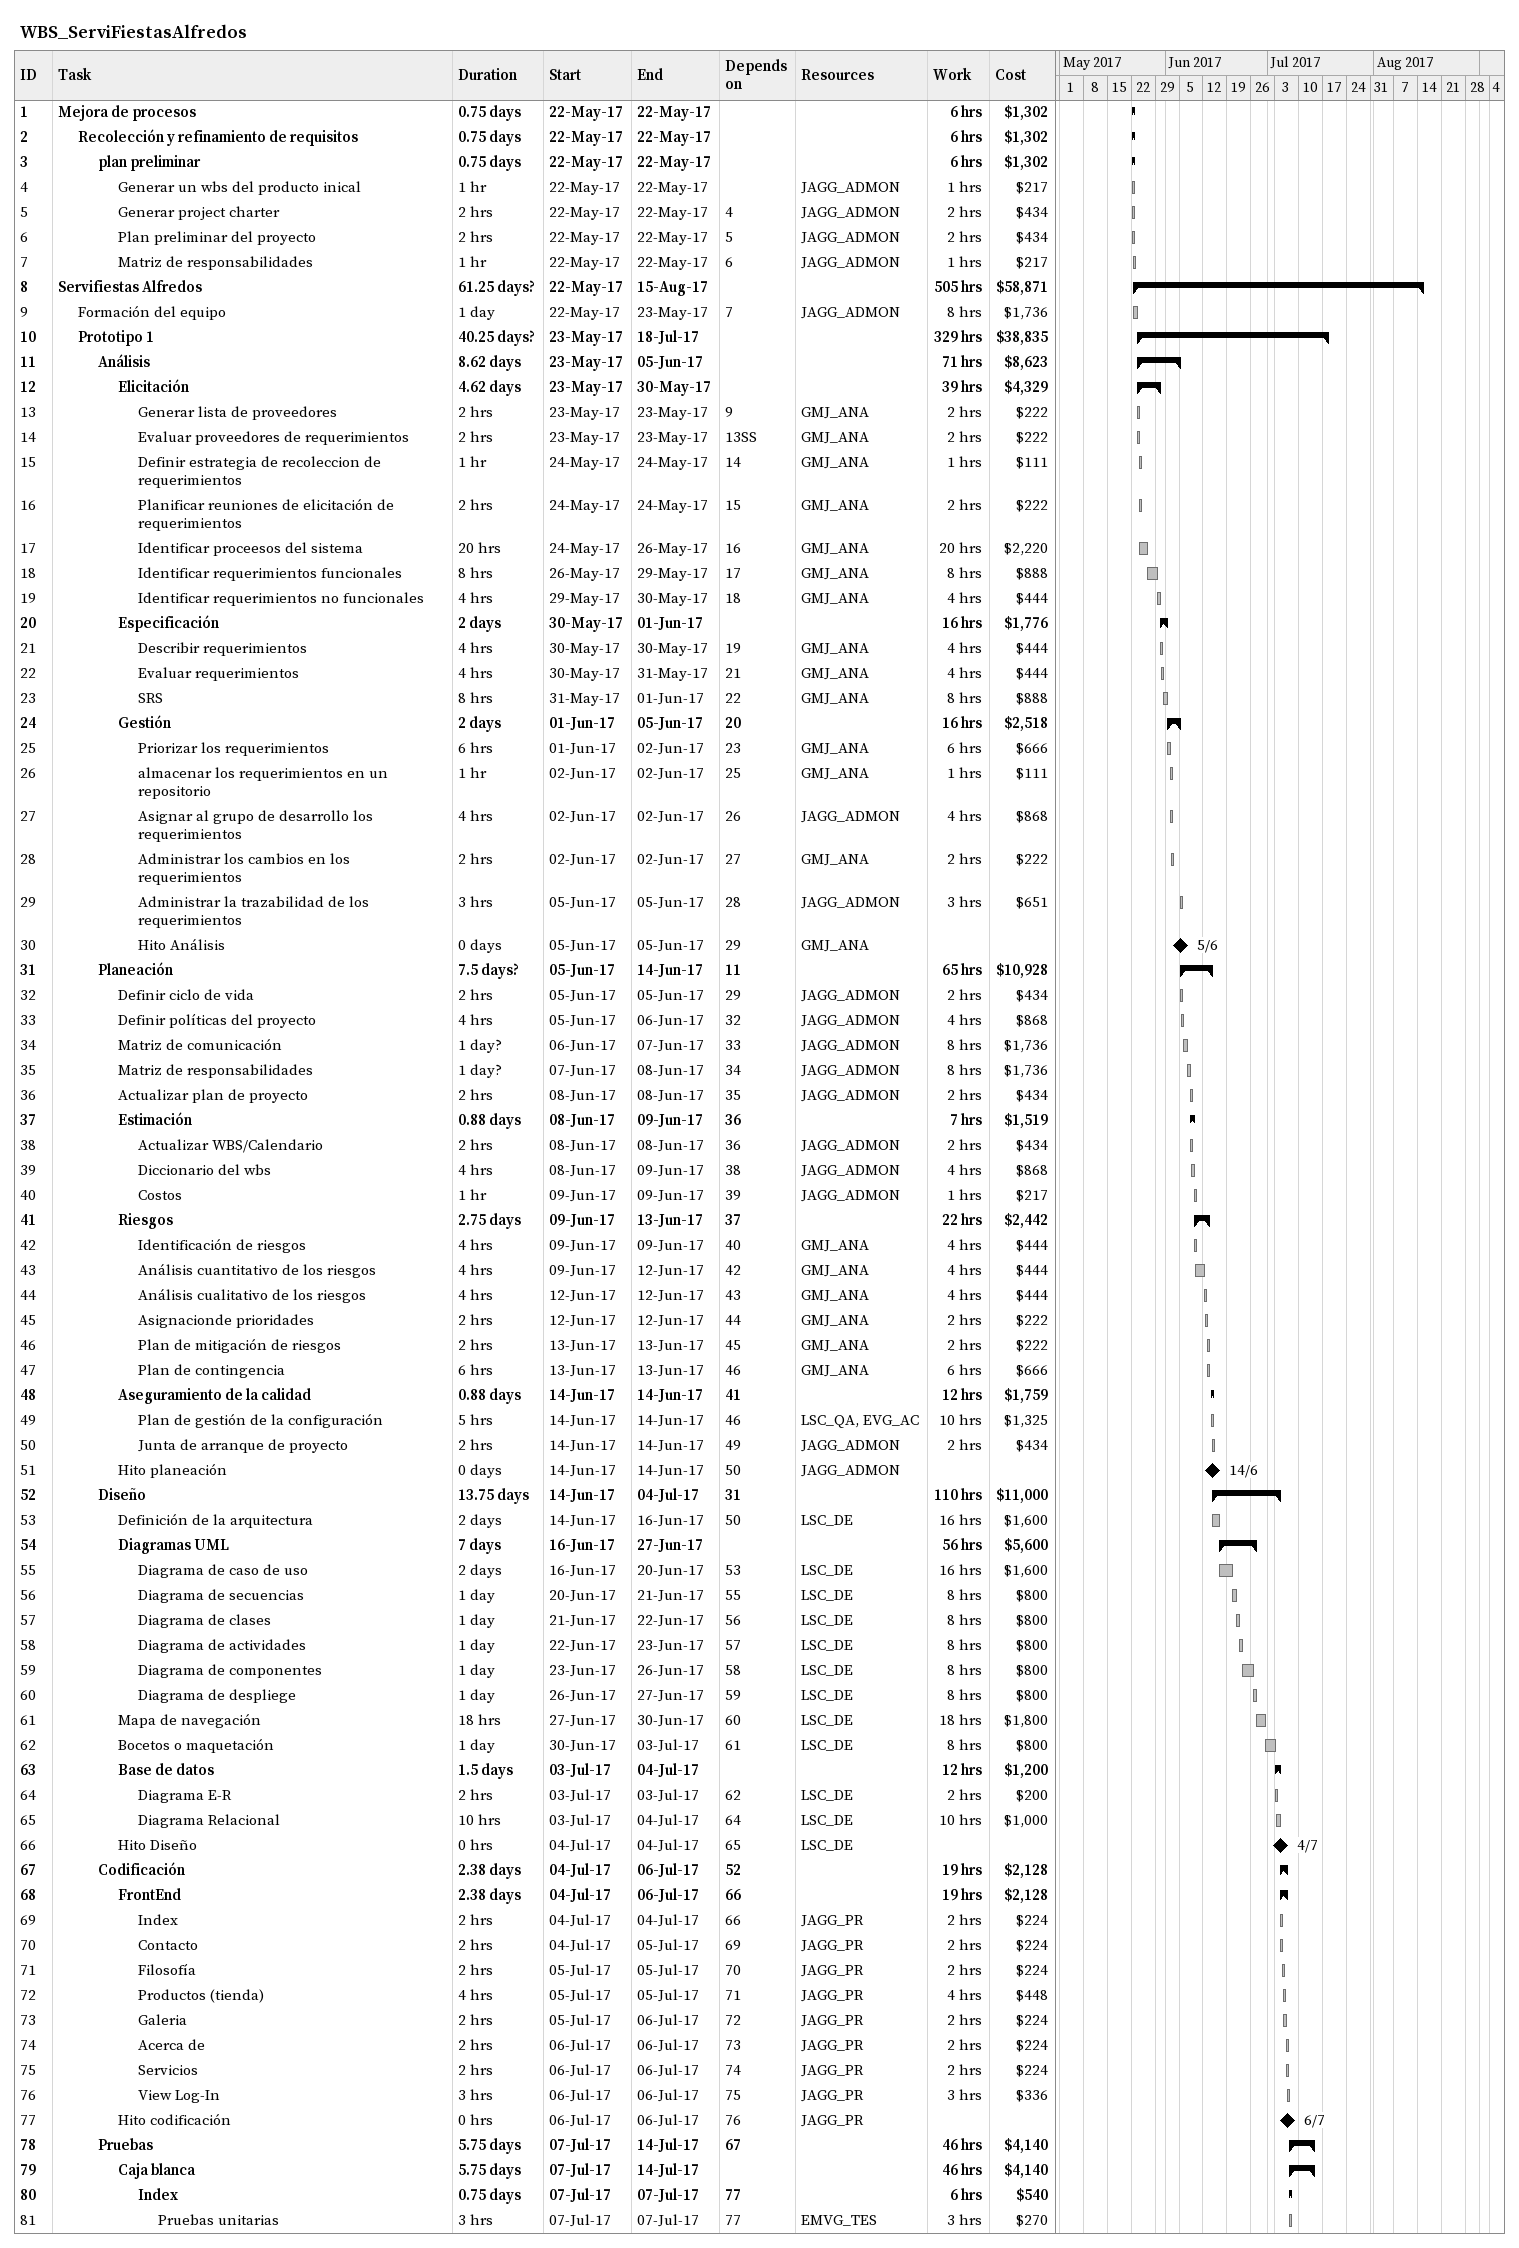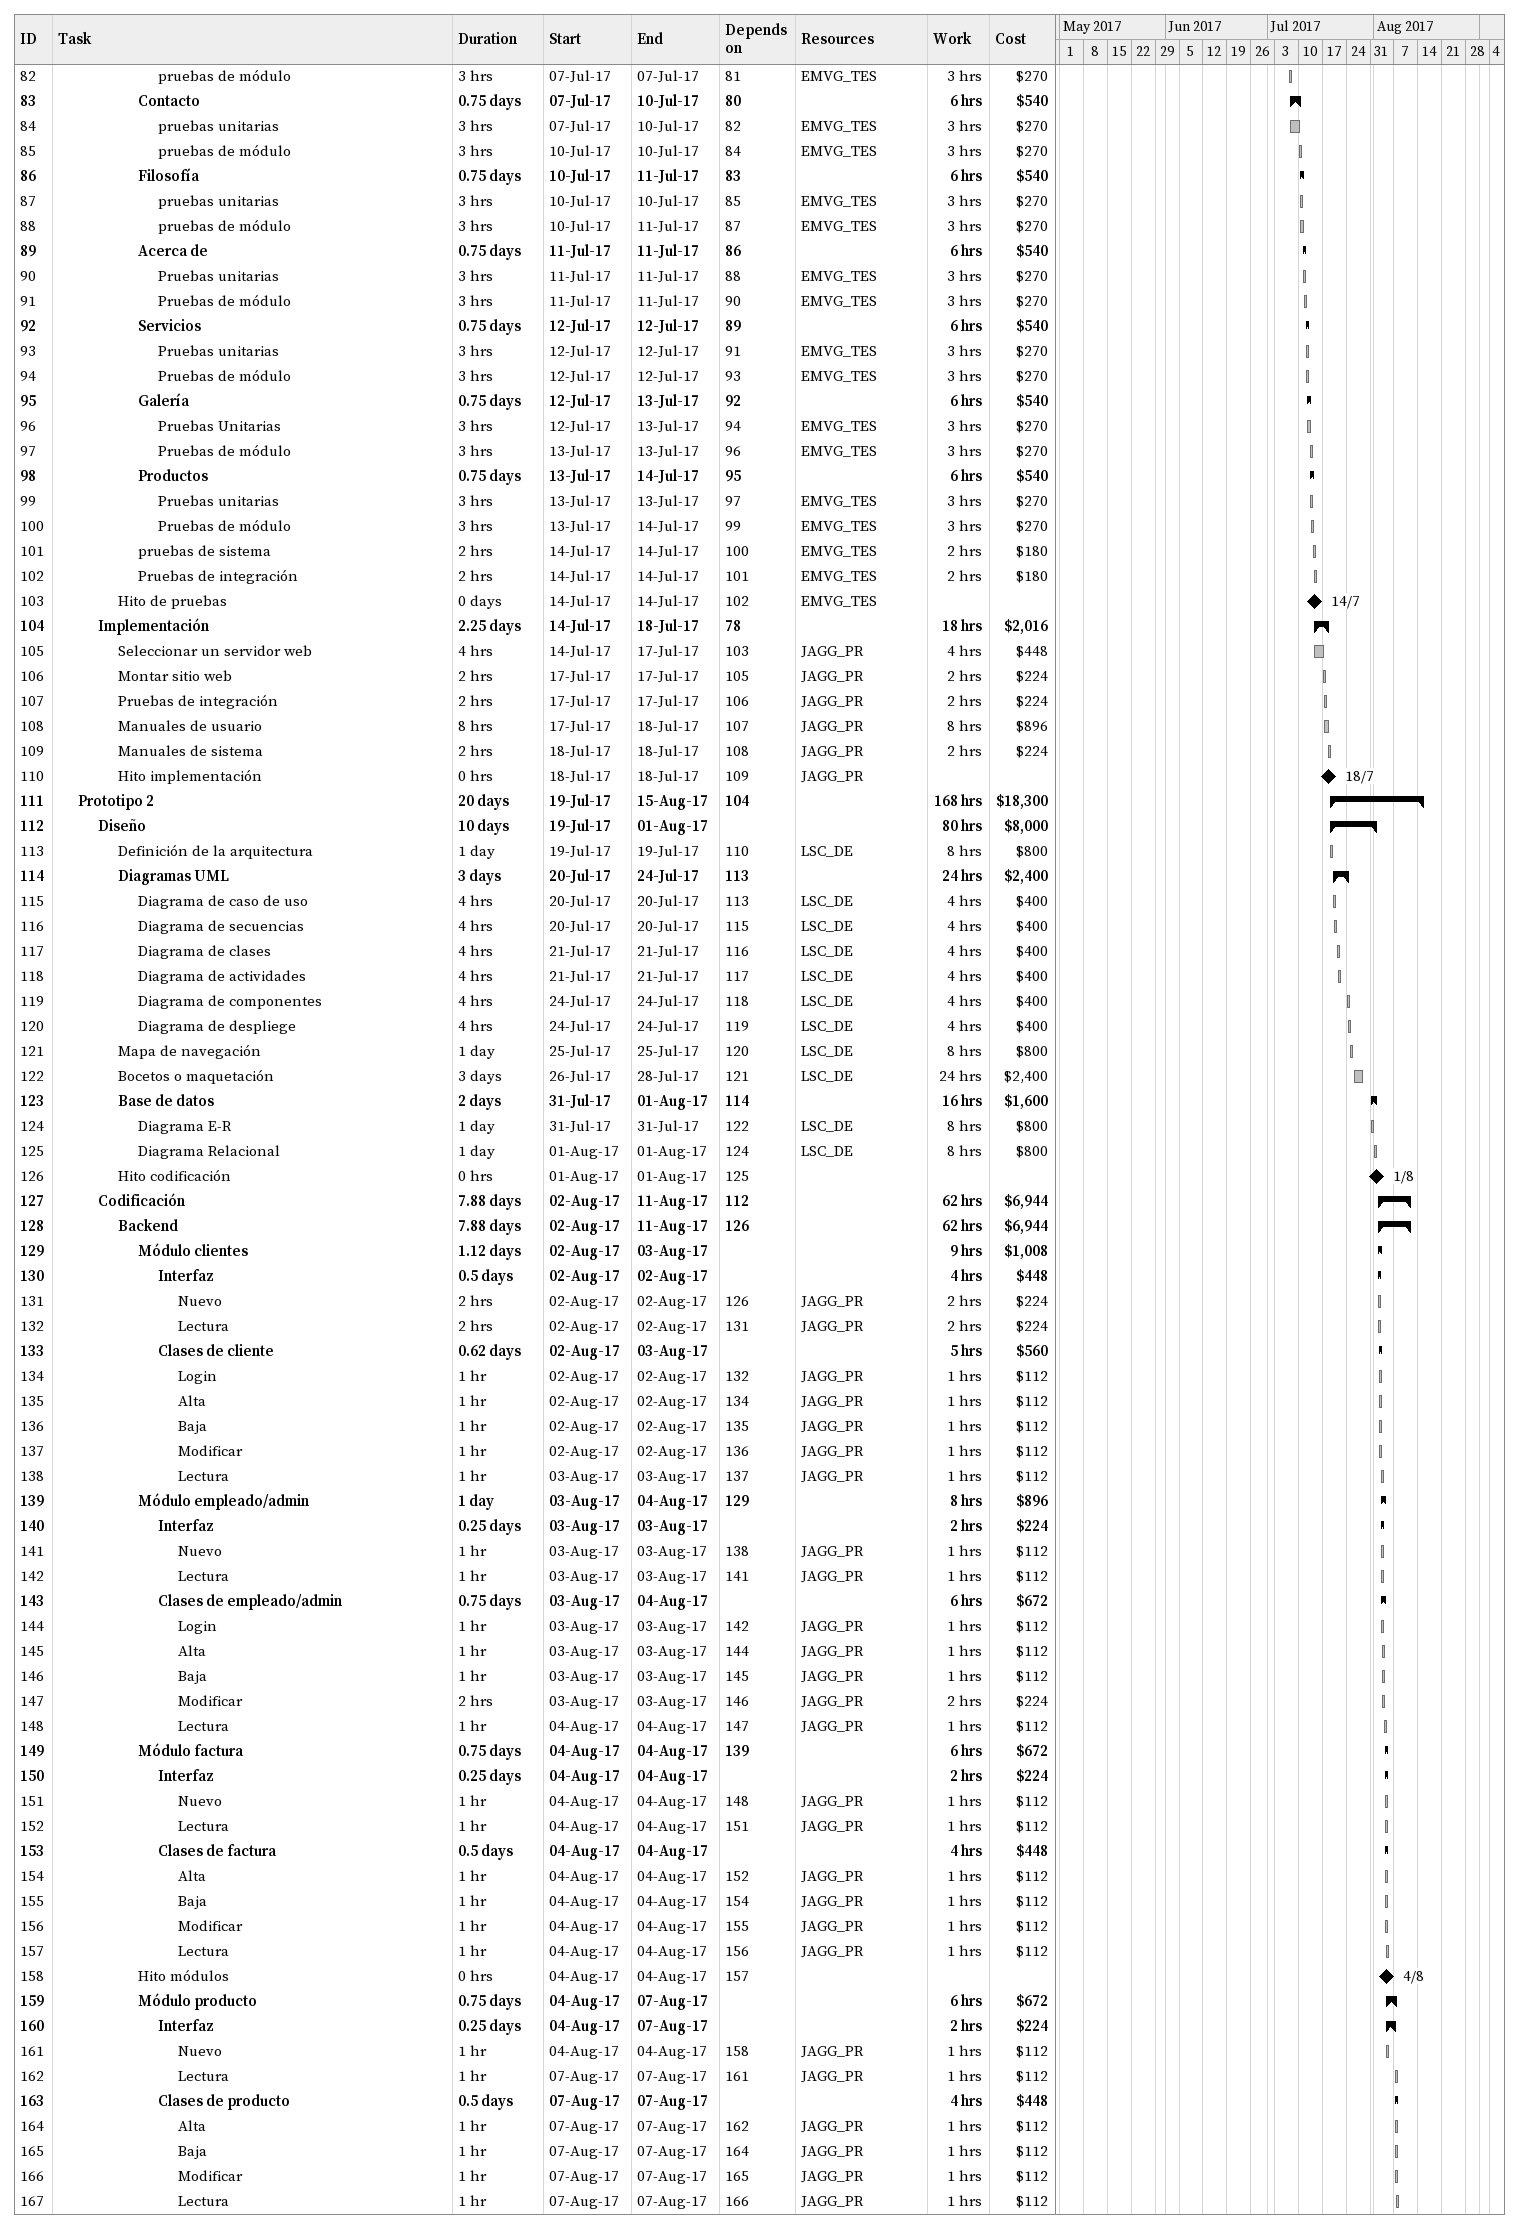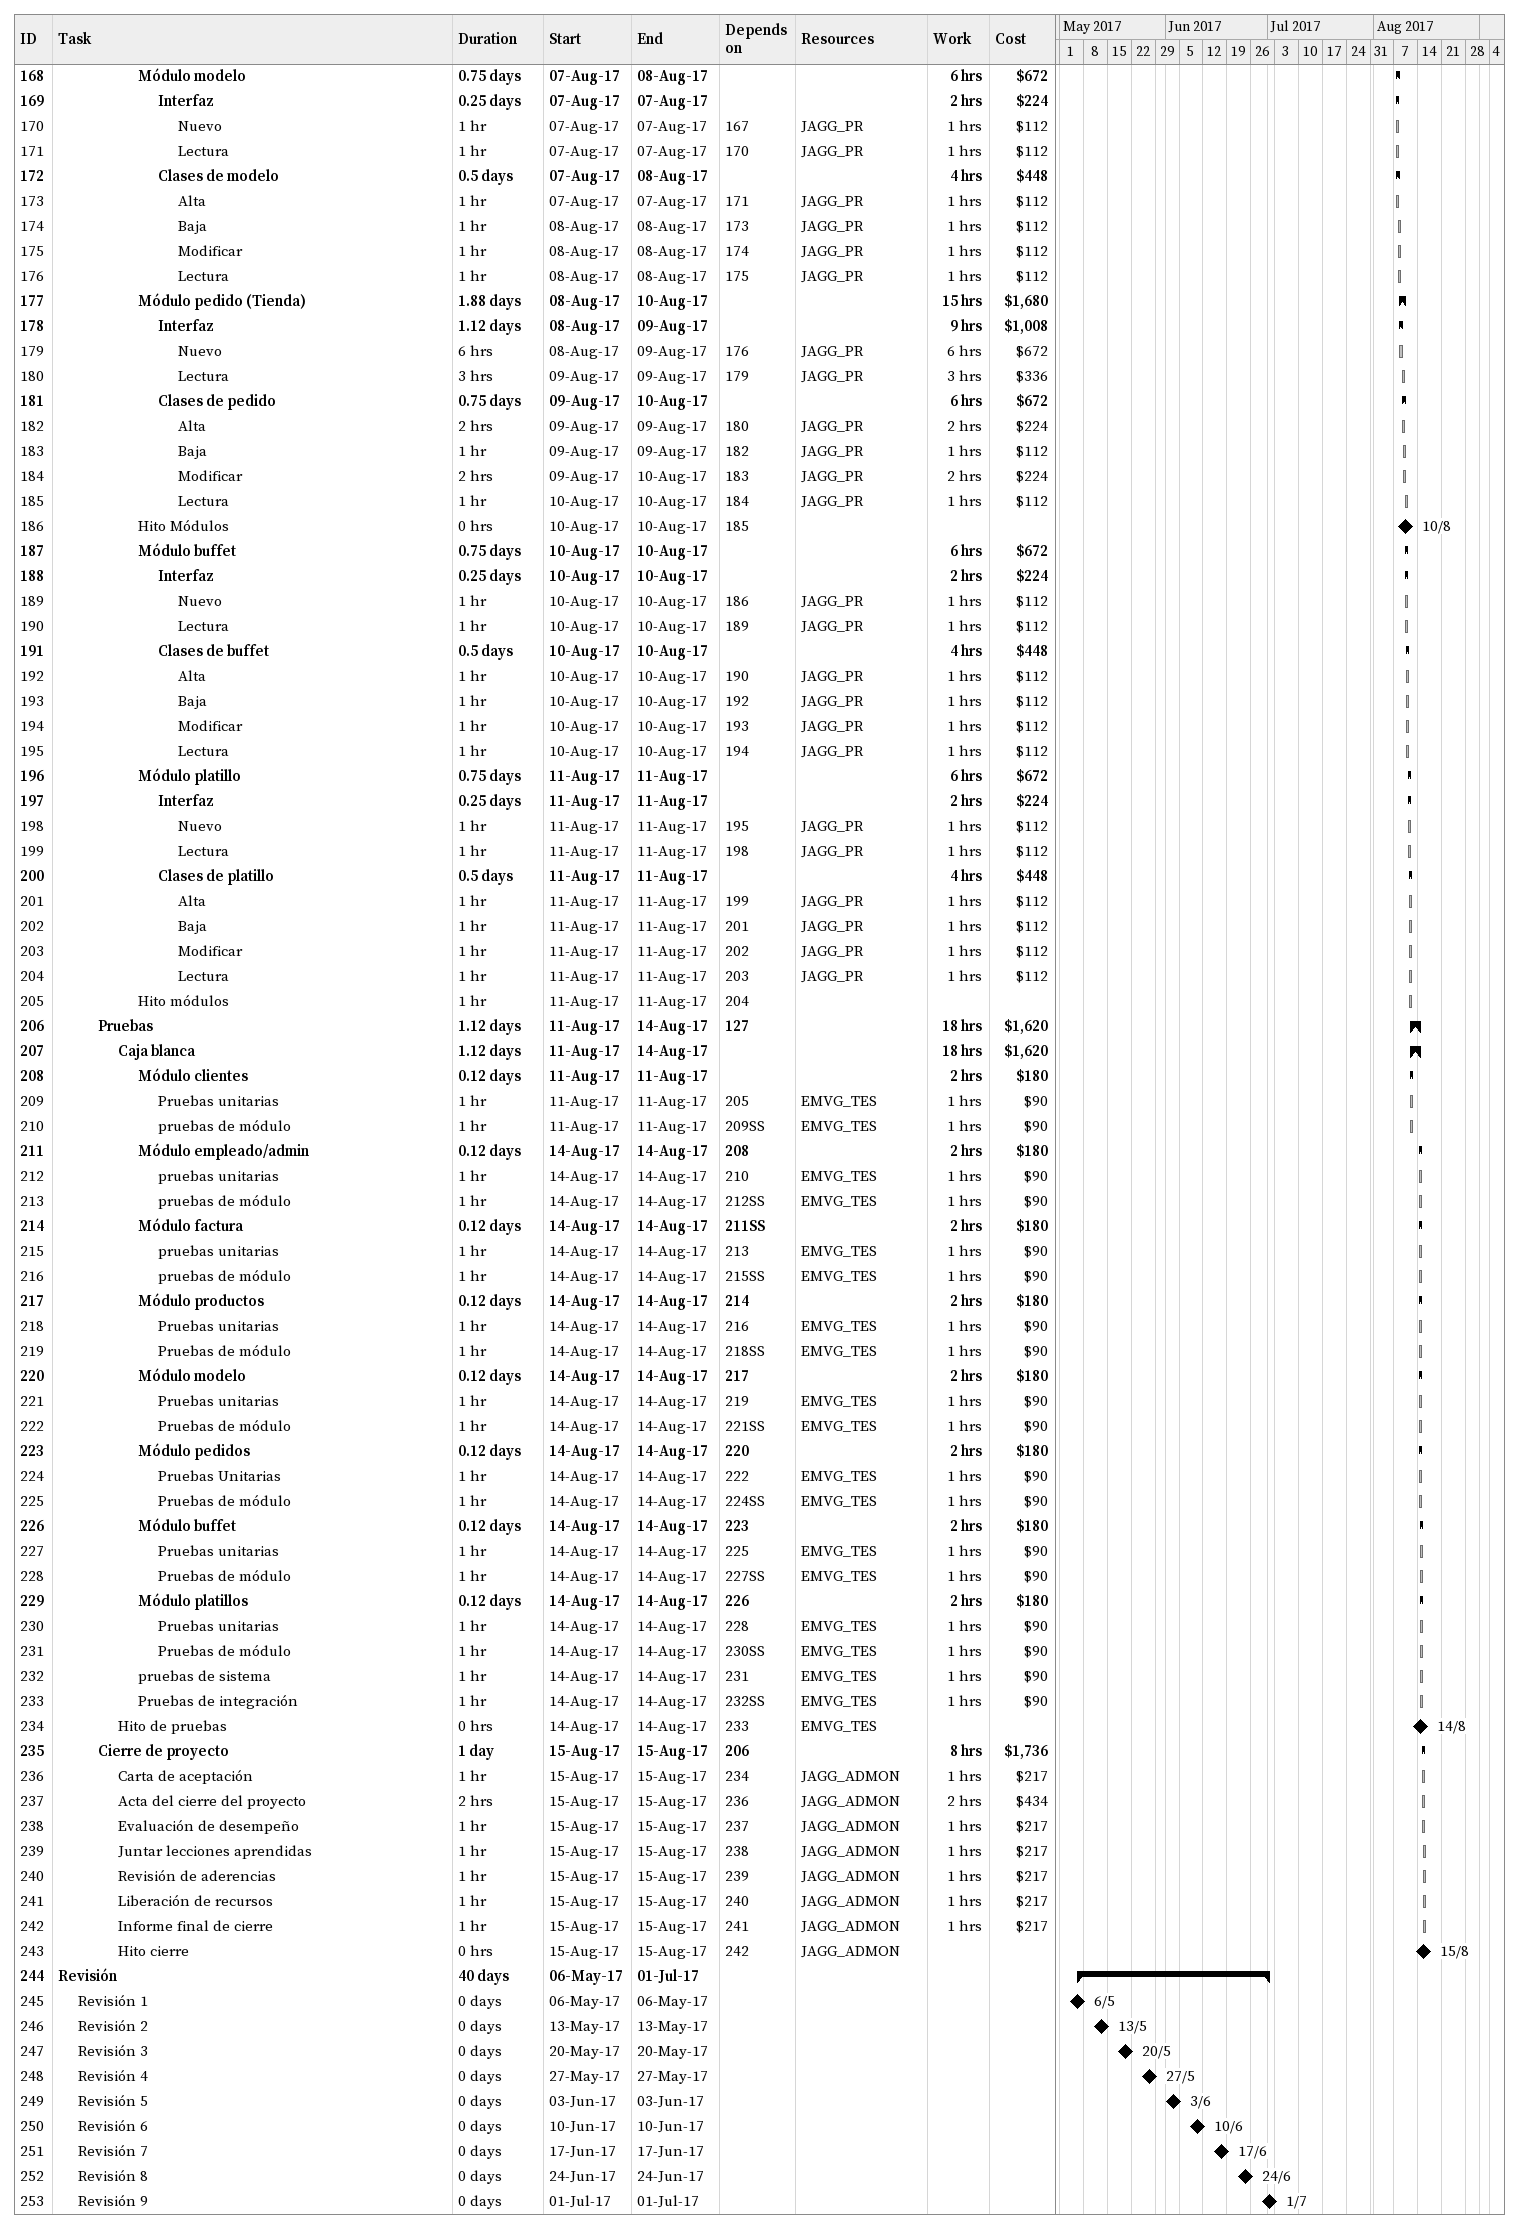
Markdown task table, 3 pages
WBS_ServiFiestasAlfredos

| ID | Level | Task | Duration | Start | Finish | Predecessors | Resources | Work (h) | Cost ($) |
|---|---|---|---|---|---|---|---|---|---|
| 1 | 1 | **Mejora de procesos** | 0.75d | 2017-05-22 | 2017-05-22 |  |  | 6 | 1302 |
| 2 | 2 | **Recolección y refinamiento de requisitos** | 0.75d | 2017-05-22 | 2017-05-22 |  |  | 6 | 1302 |
| 3 | 3 | **plan preliminar** | 0.75d | 2017-05-22 | 2017-05-22 |  |  | 6 | 1302 |
| 4 | 4 | Generar un wbs del producto inical | 1h | 2017-05-22 | 2017-05-22 |  | JAGG_ADMON | 1 | 217 |
| 5 | 4 | Generar project charter | 2h | 2017-05-22 | 2017-05-22 | 4 | JAGG_ADMON | 2 | 434 |
| 6 | 4 | Plan preliminar del proyecto | 2h | 2017-05-22 | 2017-05-22 | 5 | JAGG_ADMON | 2 | 434 |
| 7 | 4 | Matriz de responsabilidades | 1h | 2017-05-22 | 2017-05-22 | 6 | JAGG_ADMON | 1 | 217 |
| 8 | 1 | **Servifiestas Alfredos** | 61.25d? | 2017-05-22 | 2017-08-15 |  |  | 505 | 58871 |
| 9 | 2 | Formación del equipo | 1d | 2017-05-22 | 2017-05-23 | 7 | JAGG_ADMON | 8 | 1736 |
| 10 | 2 | **Prototipo 1** | 40.25d? | 2017-05-23 | 2017-07-18 |  |  | 329 | 38835 |
| 11 | 3 | **Análisis** | 8.62d | 2017-05-23 | 2017-06-05 |  |  | 71 | 8623 |
| 12 | 4 | **Elicitación** | 4.62d | 2017-05-23 | 2017-05-30 |  |  | 39 | 4329 |
| 13 | 5 | Generar lista de proveedores | 2h | 2017-05-23 | 2017-05-23 | 9 | GMJ_ANA | 2 | 222 |
| 14 | 5 | Evaluar proveedores de requerimientos | 2h | 2017-05-23 | 2017-05-23 | 13SS | GMJ_ANA | 2 | 222 |
| 15 | 5 | Definir estrategia de recoleccion de requerimientos | 1h | 2017-05-24 | 2017-05-24 | 14 | GMJ_ANA | 1 | 111 |
| 16 | 5 | Planificar reuniones de elicitación de requerimientos | 2h | 2017-05-24 | 2017-05-24 | 15 | GMJ_ANA | 2 | 222 |
| 17 | 5 | Identificar proceesos del sistema | 20h | 2017-05-24 | 2017-05-26 | 16 | GMJ_ANA | 20 | 2220 |
| 18 | 5 | Identificar requerimientos funcionales | 8h | 2017-05-26 | 2017-05-29 | 17 | GMJ_ANA | 8 | 888 |
| 19 | 5 | Identificar requerimientos no funcionales | 4h | 2017-05-29 | 2017-05-30 | 18 | GMJ_ANA | 4 | 444 |
| 20 | 4 | **Especificación** | 2d | 2017-05-30 | 2017-06-01 |  |  | 16 | 1776 |
| 21 | 5 | Describir requerimientos | 4h | 2017-05-30 | 2017-05-30 | 19 | GMJ_ANA | 4 | 444 |
| 22 | 5 | Evaluar requerimientos | 4h | 2017-05-30 | 2017-05-31 | 21 | GMJ_ANA | 4 | 444 |
| 23 | 5 | SRS | 8h | 2017-05-31 | 2017-06-01 | 22 | GMJ_ANA | 8 | 888 |
| 24 | 4 | **Gestión** | 2d | 2017-06-01 | 2017-06-05 | 20 |  | 16 | 2518 |
| 25 | 5 | Priorizar los requerimientos | 6h | 2017-06-01 | 2017-06-02 | 23 | GMJ_ANA | 6 | 666 |
| 26 | 5 | almacenar los requerimientos en un repositorio | 1h | 2017-06-02 | 2017-06-02 | 25 | GMJ_ANA | 1 | 111 |
| 27 | 5 | Asignar al grupo de desarrollo los requerimientos | 4h | 2017-06-02 | 2017-06-02 | 26 | JAGG_ADMON | 4 | 868 |
| 28 | 5 | Administrar los cambios en los requerimientos | 2h | 2017-06-02 | 2017-06-02 | 27 | GMJ_ANA | 2 | 222 |
| 29 | 5 | Administrar la trazabilidad de los requerimientos | 3h | 2017-06-05 | 2017-06-05 | 28 | JAGG_ADMON | 3 | 651 |
| 30 | 5 | Hito Análisis | 0d | 2017-06-05 | 2017-06-05 | 29 | GMJ_ANA |  |  |
| 31 | 3 | **Planeación** | 7.5d? | 2017-06-05 | 2017-06-14 | 11 |  | 65 | 10928 |
| 32 | 4 | Definir ciclo de vida | 2h | 2017-06-05 | 2017-06-05 | 29 | JAGG_ADMON | 2 | 434 |
| 33 | 4 | Definir políticas del proyecto | 4h | 2017-06-05 | 2017-06-06 | 32 | JAGG_ADMON | 4 | 868 |
| 34 | 4 | Matriz de comunicación | 1d? | 2017-06-06 | 2017-06-07 | 33 | JAGG_ADMON | 8 | 1736 |
| 35 | 4 | Matriz de responsabilidades | 1d? | 2017-06-07 | 2017-06-08 | 34 | JAGG_ADMON | 8 | 1736 |
| 36 | 4 | Actualizar plan de proyecto | 2h | 2017-06-08 | 2017-06-08 | 35 | JAGG_ADMON | 2 | 434 |
| 37 | 4 | **Estimación** | 0.88d | 2017-06-08 | 2017-06-09 | 36 |  | 7 | 1519 |
| 38 | 5 | Actualizar WBS/Calendario | 2h | 2017-06-08 | 2017-06-08 | 36 | JAGG_ADMON | 2 | 434 |
| 39 | 5 | Diccionario del wbs | 4h | 2017-06-08 | 2017-06-09 | 38 | JAGG_ADMON | 4 | 868 |
| 40 | 5 | Costos | 1h | 2017-06-09 | 2017-06-09 | 39 | JAGG_ADMON | 1 | 217 |
| 41 | 4 | **Riesgos** | 2.75d | 2017-06-09 | 2017-06-13 | 37 |  | 22 | 2442 |
| 42 | 5 | Identificación de riesgos | 4h | 2017-06-09 | 2017-06-09 | 40 | GMJ_ANA | 4 | 444 |
| 43 | 5 | Análisis cuantitativo de los riesgos | 4h | 2017-06-09 | 2017-06-12 | 42 | GMJ_ANA | 4 | 444 |
| 44 | 5 | Análisis cualitativo de los riesgos | 4h | 2017-06-12 | 2017-06-12 | 43 | GMJ_ANA | 4 | 444 |
| 45 | 5 | Asignacionde prioridades | 2h | 2017-06-12 | 2017-06-12 | 44 | GMJ_ANA | 2 | 222 |
| 46 | 5 | Plan de mitigación de riesgos | 2h | 2017-06-13 | 2017-06-13 | 45 | GMJ_ANA | 2 | 222 |
| 47 | 5 | Plan de contingencia | 6h | 2017-06-13 | 2017-06-13 | 46 | GMJ_ANA | 6 | 666 |
| 48 | 4 | **Aseguramiento de la calidad** | 0.88d | 2017-06-14 | 2017-06-14 | 41 |  | 12 | 1759 |
| 49 | 5 | Plan de gestión de la configuración | 5h | 2017-06-14 | 2017-06-14 | 46 | LSC_QA, EVG_AC | 10 | 1325 |
| 50 | 5 | Junta de arranque de proyecto | 2h | 2017-06-14 | 2017-06-14 | 49 | JAGG_ADMON | 2 | 434 |
| 51 | 4 | Hito planeación | 0d | 2017-06-14 | 2017-06-14 | 50 | JAGG_ADMON |  |  |
| 52 | 3 | **Diseño** | 13.75d | 2017-06-14 | 2017-07-04 | 31 |  | 110 | 11000 |
| 53 | 4 | Definición de la arquitectura | 2d | 2017-06-14 | 2017-06-16 | 50 | LSC_DE | 16 | 1600 |
| 54 | 4 | **Diagramas UML** | 7d | 2017-06-16 | 2017-06-27 |  |  | 56 | 5600 |
| 55 | 5 | Diagrama de caso de uso | 2d | 2017-06-16 | 2017-06-20 | 53 | LSC_DE | 16 | 1600 |
| 56 | 5 | Diagrama de secuencias | 1d | 2017-06-20 | 2017-06-21 | 55 | LSC_DE | 8 | 800 |
| 57 | 5 | Diagrama de clases | 1d | 2017-06-21 | 2017-06-22 | 56 | LSC_DE | 8 | 800 |
| 58 | 5 | Diagrama de actividades | 1d | 2017-06-22 | 2017-06-23 | 57 | LSC_DE | 8 | 800 |
| 59 | 5 | Diagrama de componentes | 1d | 2017-06-23 | 2017-06-26 | 58 | LSC_DE | 8 | 800 |
| 60 | 5 | Diagrama de despliege | 1d | 2017-06-26 | 2017-06-27 | 59 | LSC_DE | 8 | 800 |
| 61 | 4 | Mapa de navegación | 18h | 2017-06-27 | 2017-06-30 | 60 | LSC_DE | 18 | 1800 |
| 62 | 4 | Bocetos o maquetación | 1d | 2017-06-30 | 2017-07-03 | 61 | LSC_DE | 8 | 800 |
| 63 | 4 | **Base de datos** | 1.5d | 2017-07-03 | 2017-07-04 |  |  | 12 | 1200 |
| 64 | 5 | Diagrama E-R | 2h | 2017-07-03 | 2017-07-03 | 62 | LSC_DE | 2 | 200 |
| 65 | 5 | Diagrama Relacional | 10h | 2017-07-03 | 2017-07-04 | 64 | LSC_DE | 10 | 1000 |
| 66 | 4 | Hito Diseño | 0h | 2017-07-04 | 2017-07-04 | 65 | LSC_DE |  |  |
| 67 | 3 | **Codificación** | 2.38d | 2017-07-04 | 2017-07-06 | 52 |  | 19 | 2128 |
| 68 | 4 | **FrontEnd** | 2.38d | 2017-07-04 | 2017-07-06 | 66 |  | 19 | 2128 |
| 69 | 5 | Index | 2h | 2017-07-04 | 2017-07-04 | 66 | JAGG_PR | 2 | 224 |
| 70 | 5 | Contacto | 2h | 2017-07-04 | 2017-07-05 | 69 | JAGG_PR | 2 | 224 |
| 71 | 5 | Filosofía | 2h | 2017-07-05 | 2017-07-05 | 70 | JAGG_PR | 2 | 224 |
| 72 | 5 | Productos (tienda) | 4h | 2017-07-05 | 2017-07-05 | 71 | JAGG_PR | 4 | 448 |
| 73 | 5 | Galeria | 2h | 2017-07-05 | 2017-07-06 | 72 | JAGG_PR | 2 | 224 |
| 74 | 5 | Acerca de | 2h | 2017-07-06 | 2017-07-06 | 73 | JAGG_PR | 2 | 224 |
| 75 | 5 | Servicios | 2h | 2017-07-06 | 2017-07-06 | 74 | JAGG_PR | 2 | 224 |
| 76 | 5 | View Log-In | 3h | 2017-07-06 | 2017-07-06 | 75 | JAGG_PR | 3 | 336 |
| 77 | 4 | Hito codificación | 0h | 2017-07-06 | 2017-07-06 | 76 | JAGG_PR |  |  |
| 78 | 3 | **Pruebas** | 5.75d | 2017-07-07 | 2017-07-14 | 67 |  | 46 | 4140 |
| 79 | 4 | **Caja blanca** | 5.75d | 2017-07-07 | 2017-07-14 |  |  | 46 | 4140 |
| 80 | 5 | **Index** | 0.75d | 2017-07-07 | 2017-07-07 | 77 |  | 6 | 540 |
| 81 | 6 | Pruebas unitarias | 3h | 2017-07-07 | 2017-07-07 | 77 | EMVG_TES | 3 | 270 |
| 82 | 6 | pruebas de módulo | 3h | 2017-07-07 | 2017-07-07 | 81 | EMVG_TES | 3 | 270 |
| 83 | 5 | **Contacto** | 0.75d | 2017-07-07 | 2017-07-10 | 80 |  | 6 | 540 |
| 84 | 6 | pruebas unitarias | 3h | 2017-07-07 | 2017-07-10 | 82 | EMVG_TES | 3 | 270 |
| 85 | 6 | pruebas de módulo | 3h | 2017-07-10 | 2017-07-10 | 84 | EMVG_TES | 3 | 270 |
| 86 | 5 | **Filosofía** | 0.75d | 2017-07-10 | 2017-07-11 | 83 |  | 6 | 540 |
| 87 | 6 | pruebas unitarias | 3h | 2017-07-10 | 2017-07-10 | 85 | EMVG_TES | 3 | 270 |
| 88 | 6 | pruebas de módulo | 3h | 2017-07-10 | 2017-07-11 | 87 | EMVG_TES | 3 | 270 |
| 89 | 5 | **Acerca de** | 0.75d | 2017-07-11 | 2017-07-11 | 86 |  | 6 | 540 |
| 90 | 6 | Pruebas unitarias | 3h | 2017-07-11 | 2017-07-11 | 88 | EMVG_TES | 3 | 270 |
| 91 | 6 | Pruebas de módulo | 3h | 2017-07-11 | 2017-07-11 | 90 | EMVG_TES | 3 | 270 |
| 92 | 5 | **Servicios** | 0.75d | 2017-07-12 | 2017-07-12 | 89 |  | 6 | 540 |
| 93 | 6 | Pruebas unitarias | 3h | 2017-07-12 | 2017-07-12 | 91 | EMVG_TES | 3 | 270 |
| 94 | 6 | Pruebas de módulo | 3h | 2017-07-12 | 2017-07-12 | 93 | EMVG_TES | 3 | 270 |
| 95 | 5 | **Galería** | 0.75d | 2017-07-12 | 2017-07-13 | 92 |  | 6 | 540 |
| 96 | 6 | Pruebas Unitarias | 3h | 2017-07-12 | 2017-07-13 | 94 | EMVG_TES | 3 | 270 |
| 97 | 6 | Pruebas de módulo | 3h | 2017-07-13 | 2017-07-13 | 96 | EMVG_TES | 3 | 270 |
| 98 | 5 | **Productos** | 0.75d | 2017-07-13 | 2017-07-14 | 95 |  | 6 | 540 |
| 99 | 6 | Pruebas unitarias | 3h | 2017-07-13 | 2017-07-13 | 97 | EMVG_TES | 3 | 270 |
| 100 | 6 | Pruebas de módulo | 3h | 2017-07-13 | 2017-07-14 | 99 | EMVG_TES | 3 | 270 |
| 101 | 5 | pruebas de sistema | 2h | 2017-07-14 | 2017-07-14 | 100 | EMVG_TES | 2 | 180 |
| 102 | 5 | Pruebas de integración | 2h | 2017-07-14 | 2017-07-14 | 101 | EMVG_TES | 2 | 180 |
| 103 | 4 | Hito de pruebas | 0d | 2017-07-14 | 2017-07-14 | 102 | EMVG_TES |  |  |
| 104 | 3 | **Implementación** | 2.25d | 2017-07-14 | 2017-07-18 | 78 |  | 18 | 2016 |
| 105 | 4 | Seleccionar un servidor web | 4h | 2017-07-14 | 2017-07-17 | 103 | JAGG_PR | 4 | 448 |
| 106 | 4 | Montar sitio web | 2h | 2017-07-17 | 2017-07-17 | 105 | JAGG_PR | 2 | 224 |
| 107 | 4 | Pruebas de integración | 2h | 2017-07-17 | 2017-07-17 | 106 | JAGG_PR | 2 | 224 |
| 108 | 4 | Manuales de usuario | 8h | 2017-07-17 | 2017-07-18 | 107 | JAGG_PR | 8 | 896 |
| 109 | 4 | Manuales de sistema | 2h | 2017-07-18 | 2017-07-18 | 108 | JAGG_PR | 2 | 224 |
| 110 | 4 | Hito implementación | 0h | 2017-07-18 | 2017-07-18 | 109 | JAGG_PR |  |  |
| 111 | 2 | **Prototipo 2** | 20d | 2017-07-19 | 2017-08-15 | 104 |  | 168 | 18300 |
| 112 | 3 | **Diseño** | 10d | 2017-07-19 | 2017-08-01 |  |  | 80 | 8000 |
| 113 | 4 | Definición de la arquitectura | 1d | 2017-07-19 | 2017-07-19 | 110 | LSC_DE | 8 | 800 |
| 114 | 4 | **Diagramas UML** | 3d | 2017-07-20 | 2017-07-24 | 113 |  | 24 | 2400 |
| 115 | 5 | Diagrama de caso de uso | 4h | 2017-07-20 | 2017-07-20 | 113 | LSC_DE | 4 | 400 |
| 116 | 5 | Diagrama de secuencias | 4h | 2017-07-20 | 2017-07-20 | 115 | LSC_DE | 4 | 400 |
| 117 | 5 | Diagrama de clases | 4h | 2017-07-21 | 2017-07-21 | 116 | LSC_DE | 4 | 400 |
| 118 | 5 | Diagrama de actividades | 4h | 2017-07-21 | 2017-07-21 | 117 | LSC_DE | 4 | 400 |
| 119 | 5 | Diagrama de componentes | 4h | 2017-07-24 | 2017-07-24 | 118 | LSC_DE | 4 | 400 |
| 120 | 5 | Diagrama de despliege | 4h | 2017-07-24 | 2017-07-24 | 119 | LSC_DE | 4 | 400 |
| 121 | 4 | Mapa de navegación | 1d | 2017-07-25 | 2017-07-25 | 120 | LSC_DE | 8 | 800 |
| 122 | 4 | Bocetos o maquetación | 3d | 2017-07-26 | 2017-07-28 | 121 | LSC_DE | 24 | 2400 |
| 123 | 4 | **Base de datos** | 2d | 2017-07-31 | 2017-08-01 | 114 |  | 16 | 1600 |
| 124 | 5 | Diagrama E-R | 1d | 2017-07-31 | 2017-07-31 | 122 | LSC_DE | 8 | 800 |
| 125 | 5 | Diagrama Relacional | 1d | 2017-08-01 | 2017-08-01 | 124 | LSC_DE | 8 | 800 |
| 126 | 4 | Hito codificación | 0h | 2017-08-01 | 2017-08-01 | 125 |  |  |  |
| 127 | 3 | **Codificación** | 7.88d | 2017-08-02 | 2017-08-11 | 112 |  | 62 | 6944 |
| 128 | 4 | **Backend** | 7.88d | 2017-08-02 | 2017-08-11 | 126 |  | 62 | 6944 |
| 129 | 5 | **Módulo clientes** | 1.12d | 2017-08-02 | 2017-08-03 |  |  | 9 | 1008 |
| 130 | 6 | **Interfaz** | 0.5d | 2017-08-02 | 2017-08-02 |  |  | 4 | 448 |
| 131 | 7 | Nuevo | 2h | 2017-08-02 | 2017-08-02 | 126 | JAGG_PR | 2 | 224 |
| 132 | 7 | Lectura | 2h | 2017-08-02 | 2017-08-02 | 131 | JAGG_PR | 2 | 224 |
| 133 | 6 | **Clases de cliente** | 0.62d | 2017-08-02 | 2017-08-03 |  |  | 5 | 560 |
| 134 | 7 | Login | 1h | 2017-08-02 | 2017-08-02 | 132 | JAGG_PR | 1 | 112 |
| 135 | 7 | Alta | 1h | 2017-08-02 | 2017-08-02 | 134 | JAGG_PR | 1 | 112 |
| 136 | 7 | Baja | 1h | 2017-08-02 | 2017-08-02 | 135 | JAGG_PR | 1 | 112 |
| 137 | 7 | Modificar | 1h | 2017-08-02 | 2017-08-02 | 136 | JAGG_PR | 1 | 112 |
| 138 | 7 | Lectura | 1h | 2017-08-03 | 2017-08-03 | 137 | JAGG_PR | 1 | 112 |
| 139 | 5 | **Módulo empleado/admin** | 1d | 2017-08-03 | 2017-08-04 | 129 |  | 8 | 896 |
| 140 | 6 | **Interfaz** | 0.25d | 2017-08-03 | 2017-08-03 |  |  | 2 | 224 |
| 141 | 7 | Nuevo | 1h | 2017-08-03 | 2017-08-03 | 138 | JAGG_PR | 1 | 112 |
| 142 | 7 | Lectura | 1h | 2017-08-03 | 2017-08-03 | 141 | JAGG_PR | 1 | 112 |
| 143 | 6 | **Clases de empleado/admin** | 0.75d | 2017-08-03 | 2017-08-04 |  |  | 6 | 672 |
| 144 | 7 | Login | 1h | 2017-08-03 | 2017-08-03 | 142 | JAGG_PR | 1 | 112 |
| 145 | 7 | Alta | 1h | 2017-08-03 | 2017-08-03 | 144 | JAGG_PR | 1 | 112 |
| 146 | 7 | Baja | 1h | 2017-08-03 | 2017-08-03 | 145 | JAGG_PR | 1 | 112 |
| 147 | 7 | Modificar | 2h | 2017-08-03 | 2017-08-03 | 146 | JAGG_PR | 2 | 224 |
| 148 | 7 | Lectura | 1h | 2017-08-04 | 2017-08-04 | 147 | JAGG_PR | 1 | 112 |
| 149 | 5 | **Módulo factura** | 0.75d | 2017-08-04 | 2017-08-04 | 139 |  | 6 | 672 |
| 150 | 6 | **Interfaz** | 0.25d | 2017-08-04 | 2017-08-04 |  |  | 2 | 224 |
| 151 | 7 | Nuevo | 1h | 2017-08-04 | 2017-08-04 | 148 | JAGG_PR | 1 | 112 |
| 152 | 7 | Lectura | 1h | 2017-08-04 | 2017-08-04 | 151 | JAGG_PR | 1 | 112 |
| 153 | 6 | **Clases de factura** | 0.5d | 2017-08-04 | 2017-08-04 |  |  | 4 | 448 |
| 154 | 7 | Alta | 1h | 2017-08-04 | 2017-08-04 | 152 | JAGG_PR | 1 | 112 |
| 155 | 7 | Baja | 1h | 2017-08-04 | 2017-08-04 | 154 | JAGG_PR | 1 | 112 |
| 156 | 7 | Modificar | 1h | 2017-08-04 | 2017-08-04 | 155 | JAGG_PR | 1 | 112 |
| 157 | 7 | Lectura | 1h | 2017-08-04 | 2017-08-04 | 156 | JAGG_PR | 1 | 112 |
| 158 | 5 | Hito módulos | 0h | 2017-08-04 | 2017-08-04 | 157 |  |  |  |
| 159 | 5 | **Módulo producto** | 0.75d | 2017-08-04 | 2017-08-07 |  |  | 6 | 672 |
| 160 | 6 | **Interfaz** | 0.25d | 2017-08-04 | 2017-08-07 |  |  | 2 | 224 |
| 161 | 7 | Nuevo | 1h | 2017-08-04 | 2017-08-04 | 158 | JAGG_PR | 1 | 112 |
| 162 | 7 | Lectura | 1h | 2017-08-07 | 2017-08-07 | 161 | JAGG_PR | 1 | 112 |
| 163 | 6 | **Clases de producto** | 0.5d | 2017-08-07 | 2017-08-07 |  |  | 4 | 448 |
| 164 | 7 | Alta | 1h | 2017-08-07 | 2017-08-07 | 162 | JAGG_PR | 1 | 112 |
| 165 | 7 | Baja | 1h | 2017-08-07 | 2017-08-07 | 164 | JAGG_PR | 1 | 112 |
| 166 | 7 | Modificar | 1h | 2017-08-07 | 2017-08-07 | 165 | JAGG_PR | 1 | 112 |
| 167 | 7 | Lectura | 1h | 2017-08-07 | 2017-08-07 | 166 | JAGG_PR | 1 | 112 |
| 168 | 5 | **Módulo modelo** | 0.75d | 2017-08-07 | 2017-08-08 |  |  | 6 | 672 |
| 169 | 6 | **Interfaz** | 0.25d | 2017-08-07 | 2017-08-07 |  |  | 2 | 224 |
| 170 | 7 | Nuevo | 1h | 2017-08-07 | 2017-08-07 | 167 | JAGG_PR | 1 | 112 |
| 171 | 7 | Lectura | 1h | 2017-08-07 | 2017-08-07 | 170 | JAGG_PR | 1 | 112 |
| 172 | 6 | **Clases de modelo** | 0.5d | 2017-08-07 | 2017-08-08 |  |  | 4 | 448 |
| 173 | 7 | Alta | 1h | 2017-08-07 | 2017-08-07 | 171 | JAGG_PR | 1 | 112 |
| 174 | 7 | Baja | 1h | 2017-08-08 | 2017-08-08 | 173 | JAGG_PR | 1 | 112 |
| 175 | 7 | Modificar | 1h | 2017-08-08 | 2017-08-08 | 174 | JAGG_PR | 1 | 112 |
| 176 | 7 | Lectura | 1h | 2017-08-08 | 2017-08-08 | 175 | JAGG_PR | 1 | 112 |
| 177 | 5 | **Módulo pedido (Tienda)** | 1.88d | 2017-08-08 | 2017-08-10 |  |  | 15 | 1680 |
| 178 | 6 | **Interfaz** | 1.12d | 2017-08-08 | 2017-08-09 |  |  | 9 | 1008 |
| 179 | 7 | Nuevo | 6h | 2017-08-08 | 2017-08-09 | 176 | JAGG_PR | 6 | 672 |
| 180 | 7 | Lectura | 3h | 2017-08-09 | 2017-08-09 | 179 | JAGG_PR | 3 | 336 |
| 181 | 6 | **Clases de pedido** | 0.75d | 2017-08-09 | 2017-08-10 |  |  | 6 | 672 |
| 182 | 7 | Alta | 2h | 2017-08-09 | 2017-08-09 | 180 | JAGG_PR | 2 | 224 |
| 183 | 7 | Baja | 1h | 2017-08-09 | 2017-08-09 | 182 | JAGG_PR | 1 | 112 |
| 184 | 7 | Modificar | 2h | 2017-08-09 | 2017-08-10 | 183 | JAGG_PR | 2 | 224 |
| 185 | 7 | Lectura | 1h | 2017-08-10 | 2017-08-10 | 184 | JAGG_PR | 1 | 112 |
| 186 | 5 | Hito Módulos | 0h | 2017-08-10 | 2017-08-10 | 185 |  |  |  |
| 187 | 5 | **Módulo buffet** | 0.75d | 2017-08-10 | 2017-08-10 |  |  | 6 | 672 |
| 188 | 6 | **Interfaz** | 0.25d | 2017-08-10 | 2017-08-10 |  |  | 2 | 224 |
| 189 | 7 | Nuevo | 1h | 2017-08-10 | 2017-08-10 | 186 | JAGG_PR | 1 | 112 |
| 190 | 7 | Lectura | 1h | 2017-08-10 | 2017-08-10 | 189 | JAGG_PR | 1 | 112 |
| 191 | 6 | **Clases de buffet** | 0.5d | 2017-08-10 | 2017-08-10 |  |  | 4 | 448 |
| 192 | 7 | Alta | 1h | 2017-08-10 | 2017-08-10 | 190 | JAGG_PR | 1 | 112 |
| 193 | 7 | Baja | 1h | 2017-08-10 | 2017-08-10 | 192 | JAGG_PR | 1 | 112 |
| 194 | 7 | Modificar | 1h | 2017-08-10 | 2017-08-10 | 193 | JAGG_PR | 1 | 112 |
| 195 | 7 | Lectura | 1h | 2017-08-10 | 2017-08-10 | 194 | JAGG_PR | 1 | 112 |
| 196 | 5 | **Módulo platillo** | 0.75d | 2017-08-11 | 2017-08-11 |  |  | 6 | 672 |
| 197 | 6 | **Interfaz** | 0.25d | 2017-08-11 | 2017-08-11 |  |  | 2 | 224 |
| 198 | 7 | Nuevo | 1h | 2017-08-11 | 2017-08-11 | 195 | JAGG_PR | 1 | 112 |
| 199 | 7 | Lectura | 1h | 2017-08-11 | 2017-08-11 | 198 | JAGG_PR | 1 | 112 |
| 200 | 6 | **Clases de platillo** | 0.5d | 2017-08-11 | 2017-08-11 |  |  | 4 | 448 |
| 201 | 7 | Alta | 1h | 2017-08-11 | 2017-08-11 | 199 | JAGG_PR | 1 | 112 |
| 202 | 7 | Baja | 1h | 2017-08-11 | 2017-08-11 | 201 | JAGG_PR | 1 | 112 |
| 203 | 7 | Modificar | 1h | 2017-08-11 | 2017-08-11 | 202 | JAGG_PR | 1 | 112 |
| 204 | 7 | Lectura | 1h | 2017-08-11 | 2017-08-11 | 203 | JAGG_PR | 1 | 112 |
| 205 | 5 | Hito módulos | 1h | 2017-08-11 | 2017-08-11 | 204 |  |  |  |
| 206 | 3 | **Pruebas** | 1.12d | 2017-08-11 | 2017-08-14 | 127 |  | 18 | 1620 |
| 207 | 4 | **Caja blanca** | 1.12d | 2017-08-11 | 2017-08-14 |  |  | 18 | 1620 |
| 208 | 5 | **Módulo clientes** | 0.12d | 2017-08-11 | 2017-08-11 |  |  | 2 | 180 |
| 209 | 6 | Pruebas unitarias | 1h | 2017-08-11 | 2017-08-11 | 205 | EMVG_TES | 1 | 90 |
| 210 | 6 | pruebas de módulo | 1h | 2017-08-11 | 2017-08-11 | 209SS | EMVG_TES | 1 | 90 |
| 211 | 5 | **Módulo empleado/admin** | 0.12d | 2017-08-14 | 2017-08-14 | 208 |  | 2 | 180 |
| 212 | 6 | pruebas unitarias | 1h | 2017-08-14 | 2017-08-14 | 210 | EMVG_TES | 1 | 90 |
| 213 | 6 | pruebas de módulo | 1h | 2017-08-14 | 2017-08-14 | 212SS | EMVG_TES | 1 | 90 |
| 214 | 5 | **Módulo factura** | 0.12d | 2017-08-14 | 2017-08-14 | 211SS |  | 2 | 180 |
| 215 | 6 | pruebas unitarias | 1h | 2017-08-14 | 2017-08-14 | 213 | EMVG_TES | 1 | 90 |
| 216 | 6 | pruebas de módulo | 1h | 2017-08-14 | 2017-08-14 | 215SS | EMVG_TES | 1 | 90 |
| 217 | 5 | **Módulo productos** | 0.12d | 2017-08-14 | 2017-08-14 | 214 |  | 2 | 180 |
| 218 | 6 | Pruebas unitarias | 1h | 2017-08-14 | 2017-08-14 | 216 | EMVG_TES | 1 | 90 |
| 219 | 6 | Pruebas de módulo | 1h | 2017-08-14 | 2017-08-14 | 218SS | EMVG_TES | 1 | 90 |
| 220 | 5 | **Módulo modelo** | 0.12d | 2017-08-14 | 2017-08-14 | 217 |  | 2 | 180 |
| 221 | 6 | Pruebas unitarias | 1h | 2017-08-14 | 2017-08-14 | 219 | EMVG_TES | 1 | 90 |
| 222 | 6 | Pruebas de módulo | 1h | 2017-08-14 | 2017-08-14 | 221SS | EMVG_TES | 1 | 90 |
| 223 | 5 | **Módulo pedidos** | 0.12d | 2017-08-14 | 2017-08-14 | 220 |  | 2 | 180 |
| 224 | 6 | Pruebas Unitarias | 1h | 2017-08-14 | 2017-08-14 | 222 | EMVG_TES | 1 | 90 |
| 225 | 6 | Pruebas de módulo | 1h | 2017-08-14 | 2017-08-14 | 224SS | EMVG_TES | 1 | 90 |
| 226 | 5 | **Módulo buffet** | 0.12d | 2017-08-14 | 2017-08-14 | 223 |  | 2 | 180 |
| 227 | 6 | Pruebas unitarias | 1h | 2017-08-14 | 2017-08-14 | 225 | EMVG_TES | 1 | 90 |
| 228 | 6 | Pruebas de módulo | 1h | 2017-08-14 | 2017-08-14 | 227SS | EMVG_TES | 1 | 90 |
| 229 | 5 | **Módulo platillos** | 0.12d | 2017-08-14 | 2017-08-14 | 226 |  | 2 | 180 |
| 230 | 6 | Pruebas unitarias | 1h | 2017-08-14 | 2017-08-14 | 228 | EMVG_TES | 1 | 90 |
| 231 | 6 | Pruebas de módulo | 1h | 2017-08-14 | 2017-08-14 | 230SS | EMVG_TES | 1 | 90 |
| 232 | 5 | pruebas de sistema | 1h | 2017-08-14 | 2017-08-14 | 231 | EMVG_TES | 1 | 90 |
| 233 | 5 | Pruebas de integración | 1h | 2017-08-14 | 2017-08-14 | 232SS | EMVG_TES | 1 | 90 |
| 234 | 4 | Hito de pruebas | 0h | 2017-08-14 | 2017-08-14 | 233 | EMVG_TES |  |  |
| 235 | 3 | **Cierre de proyecto** | 1d | 2017-08-15 | 2017-08-15 | 206 |  | 8 | 1736 |
| 236 | 4 | Carta de aceptación | 1h | 2017-08-15 | 2017-08-15 | 234 | JAGG_ADMON | 1 | 217 |
| 237 | 4 | Acta del cierre del proyecto | 2h | 2017-08-15 | 2017-08-15 | 236 | JAGG_ADMON | 2 | 434 |
| 238 | 4 | Evaluación de desempeño | 1h | 2017-08-15 | 2017-08-15 | 237 | JAGG_ADMON | 1 | 217 |
| 239 | 4 | Juntar lecciones aprendidas | 1h | 2017-08-15 | 2017-08-15 | 238 | JAGG_ADMON | 1 | 217 |
| 240 | 4 | Revisión de aderencias | 1h | 2017-08-15 | 2017-08-15 | 239 | JAGG_ADMON | 1 | 217 |
| 241 | 4 | Liberación de recursos | 1h | 2017-08-15 | 2017-08-15 | 240 | JAGG_ADMON | 1 | 217 |
| 242 | 4 | Informe final de cierre | 1h | 2017-08-15 | 2017-08-15 | 241 | JAGG_ADMON | 1 | 217 |
| 243 | 4 | Hito cierre | 0h | 2017-08-15 | 2017-08-15 | 242 | JAGG_ADMON |  |  |
| 244 | 1 | **Revisión** | 40d | 2017-05-06 | 2017-07-01 |  |  |  |  |
| 245 | 2 | Revisión 1 | 0d | 2017-05-06 | 2017-05-06 |  |  |  |  |
| 246 | 2 | Revisión 2 | 0d | 2017-05-13 | 2017-05-13 |  |  |  |  |
| 247 | 2 | Revisión 3 | 0d | 2017-05-20 | 2017-05-20 |  |  |  |  |
| 248 | 2 | Revisión 4 | 0d | 2017-05-27 | 2017-05-27 |  |  |  |  |
| 249 | 2 | Revisión 5 | 0d | 2017-06-03 | 2017-06-03 |  |  |  |  |
| 250 | 2 | Revisión 6 | 0d | 2017-06-10 | 2017-06-10 |  |  |  |  |
| 251 | 2 | Revisión 7 | 0d | 2017-06-17 | 2017-06-17 |  |  |  |  |
| 252 | 2 | Revisión 8 | 0d | 2017-06-24 | 2017-06-24 |  |  |  |  |
| 253 | 2 | Revisión 9 | 0d | 2017-07-01 | 2017-07-01 |  |  |  |  |
